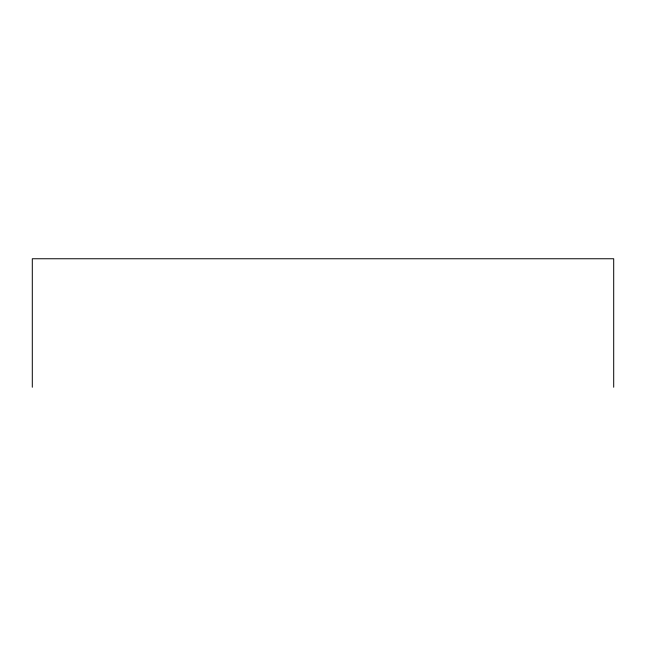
<?xml version="1.0" encoding="UTF-8"?>
<svg xmlns="http://www.w3.org/2000/svg" width="646" height="646" viewBox="0 0 646 646"><rect width="100%" height="100%" fill="white"/><g stroke="black" fill="none" stroke-linecap="round" stroke-linejoin="round"><path stroke-width="0.97" d="M613.7 387.245L613.7 258.755L32.3 258.755L32.3 387.245"/></g></svg>
